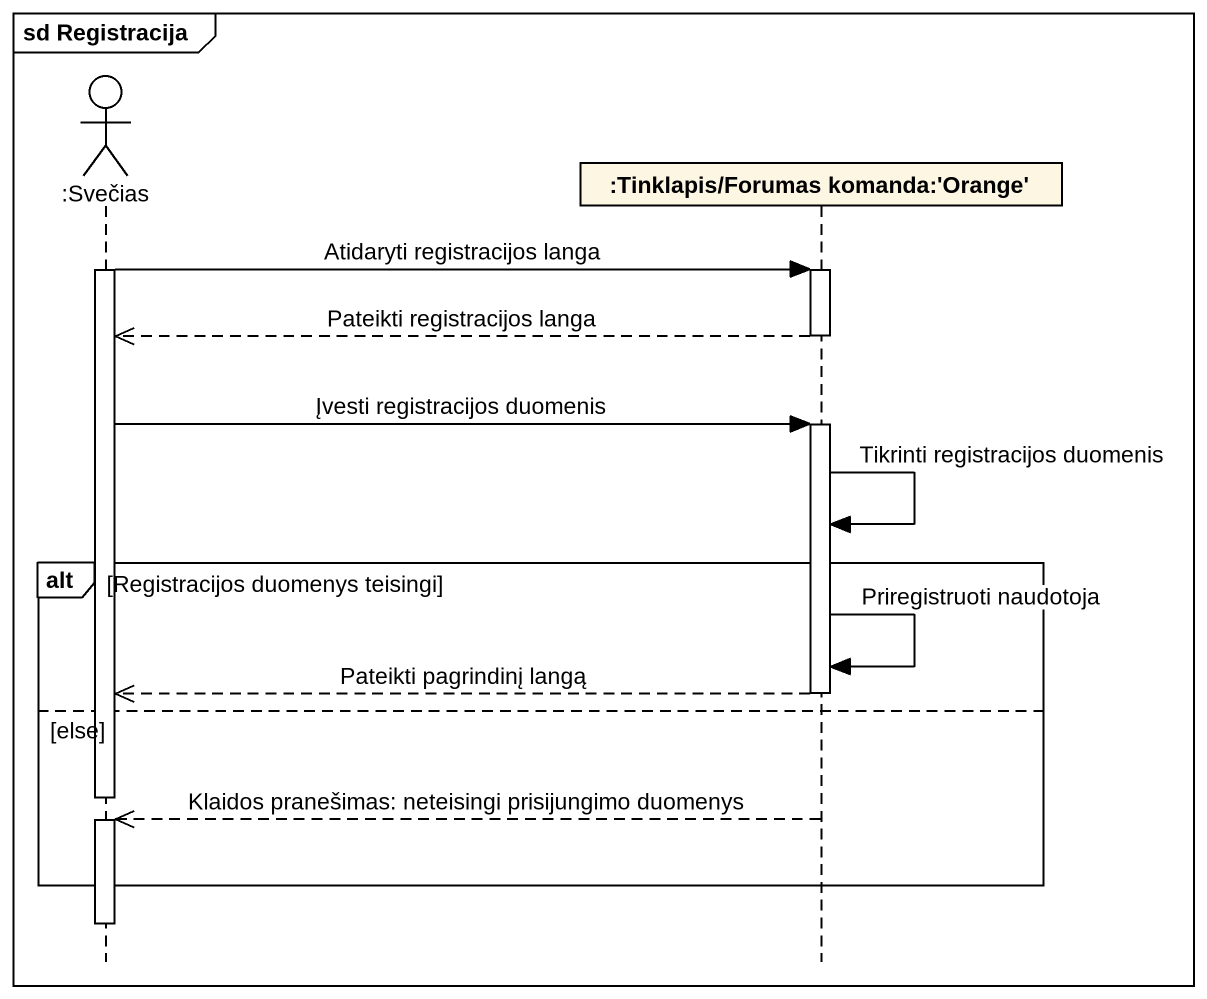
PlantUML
@startuml
mainframe sd Registracija
hide footbox
actor ":Svečias" as Svečias
participant ":Tinklapis/Forumas komanda:'Orange'" as Tinklapis_Forumas_komanda

activate Svečias
Svečias -> Tinklapis_Forumas_komanda : Atidaryti registracijos langa
activate Tinklapis_Forumas_komanda
Tinklapis_Forumas_komanda -->> Svečias : Pateikti registracijos langa
deactivate Tinklapis_Forumas_komanda
Svečias -> Tinklapis_Forumas_komanda : Įvesti registracijos duomenis
activate Tinklapis_Forumas_komanda
Tinklapis_Forumas_komanda -> Tinklapis_Forumas_komanda : Tikrinti registracijos duomenis
alt Registracijos duomenys teisingi
  Tinklapis_Forumas_komanda -> Tinklapis_Forumas_komanda : Priregistruoti naudotoja
  Tinklapis_Forumas_komanda -->> Svečias : Pateikti pagrindinį langą
  deactivate Tinklapis_Forumas_komanda
else else
  deactivate Svečias
  Tinklapis_Forumas_komanda -->> Svečias : Klaidos pranešimas: neteisingi prisijungimo duomenys
  activate Svečias
end
deactivate Svečias
@enduml
